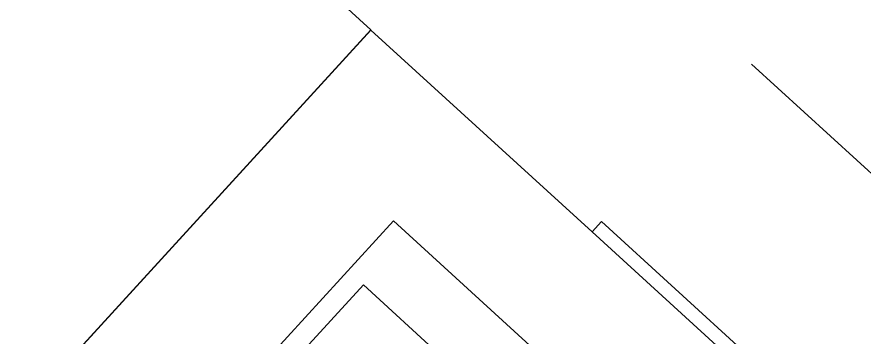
# Model space of a CAD drawing. Header units: metres. Extents: x 750 to 3116, y -341 to 1465.
# Drawn here: x 1590.05 to 1591.055, y 34.346 to 34.727 of the extents above; entities that cross this region are included whole.
import ezdxf

# ---------------------------------------------------------------- set-up
doc = ezdxf.new("R2010")
doc.units = ezdxf.units.M
doc.linetypes.add('DASHED2', pattern=[0.375, 0.25, -0.125])
doc.layers.add('Furniture', color=44, linetype='Continuous', lineweight=5)
doc.layers.add('Hidden line', color=251, linetype='Continuous', lineweight=5)

# ---------------------------------------------------------------- blocks, each defined once
blk = doc.blocks.new('coffee counter')
at = {"layer": 'Furniture'}
for p, q in [((11493474.3702, 4446056.6668), (11493474.3702, 4446057.0984)), ((11493474.3952, 4446057.0371), (11493474.3952, 4446056.5865)), ((11493474.5679, 4446057.0371), (11493474.5679, 4446056.4371)), ((11493474.3702, 4446056.6668), (11493473.3937, 4446056.6668)), ((11493473.3697, 4446056.5865), (11493474.3952, 4446056.5865)), ((11493473.3121, 4446056.4371), (11493474.2121, 4446056.4371)), ((11493474.2121, 4446056.4371), (11493474.2121, 4446056.4205)), ((11493474.2121, 4446056.4371), (11493474.5679, 4446056.4371)), ((11493474.2121, 4446056.4205), (11493473.3121, 4446056.4205))]:
    blk.add_line(p, q, dxfattribs=at)

msp = doc.modelspace()

# ---------------------------------------------------------------- linework, layer by layer
at = {"layer": 'Furniture', "color": 252, "true_color": 0x939598}
msp.add_lwpolyline([(1590.0651, 34.2685), (1590.4698, 34.7115), (1589.9058, 35.2268), (1589.501, 34.7839), (1590.0651, 34.2685)], dxfattribs=at)
at = {"layer": 'Hidden line', "color": 252, "linetype": 'DASHED2', "true_color": 0x939598}
msp.add_line((1590.0913, 35.4298), (1593.7825, 32.0572), dxfattribs=at)

# ---------------------------------------------------------------- block references
at = {"layer": 'Furniture', "color": 252, "true_color": 0x939598, "rotation": 137.5821482974369}
msp.add_blockref('coffee counter', (11485602.3153, -4470406.8125), dxfattribs=at)

doc.saveas('drawing.dxf')
